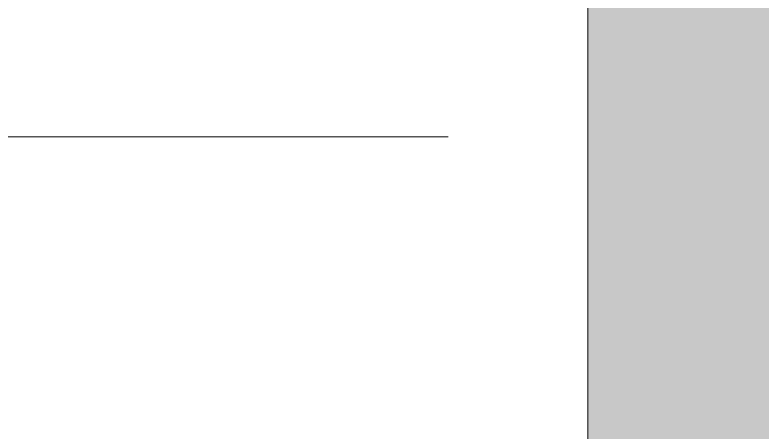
# Model space of a CAD drawing. Header units: millimetres. Extents: x -17017 to 628417, y -109036 to 199237.
# Drawn here: x 338740.2 to 338845.2, y -80923.9 to -80865.3 of the extents above; entities that cross this region are included whole.
import ezdxf

# ---------------------------------------------------------------- set-up
doc = ezdxf.new("R2010")
doc.units = ezdxf.units.MM
doc.linetypes.add('50_200_ШТРИХ_1Т_ш5_п1_п1_', pattern=[700, 500, -100, 0, -100])
for name, color, linetype, lineweight in [('A-DETL-GENF-OTLN', 7, 'Continuous', 9), ('A-GLAZ-____-OTLN', 7, 'Continuous', 9), ('S-GRID-____-OTLN-1', 7, '50_200_ШТРИХ_1Т_ш5_п1_п1_', 9), ('стяжа', 7, 'Continuous', 30)]:
    doc.layers.add(name, color=color, linetype=linetype, lineweight=lineweight)

# ---------------------------------------------------------------- blocks, each defined once
blk = doc.blocks.new('AR_Отверстие прямоугольное _в стене__БезПР - AR_Отверстие прямоугольное _в стене__БезПР-36428632-АР1_План отверстий 3 этажа в осях 1-64_А-ГГ')
at = {"layer": 'A-GLAZ-____-OTLN'}
blk.add_hatch(color=256, dxfattribs=at).paths.add_polyline_path([(-200, -100), (200, -100), (200, 100), (-200, 100)], flags=0)
at = {"layer": 'A-DETL-GENF-OTLN'}
for p, q in [((200, 100), (200, -100)), ((200, -100), (200, 100))]:
    blk.add_line(p, q, dxfattribs=at)
blk = doc.blocks.new('3эт')
at = {"layer": 'S-GRID-____-OTLN-1', "color": 251, "ltscale": 0.6, "true_color": 0x636466}
blk.add_line((374089.49, -80882.41), (279101.94, -80882.41), dxfattribs=at)

msp = doc.modelspace()

# ---------------------------------------------------------------- block references
at = {"layer": 'A-GLAZ-____-OTLN', "rotation": 180}
msp.add_blockref('AR_Отверстие прямоугольное _в стене__БезПР - AR_Отверстие прямоугольное _в стене__БезПР-36428632-АР1_План отверстий 3 этажа в осях 1-64_А-ГГ', (339020.71, -80882.41), dxfattribs=at)
at = {"layer": 'стяжа'}
msp.add_blockref('3эт', (0, 0), dxfattribs=at)

doc.saveas('drawing.dxf')
